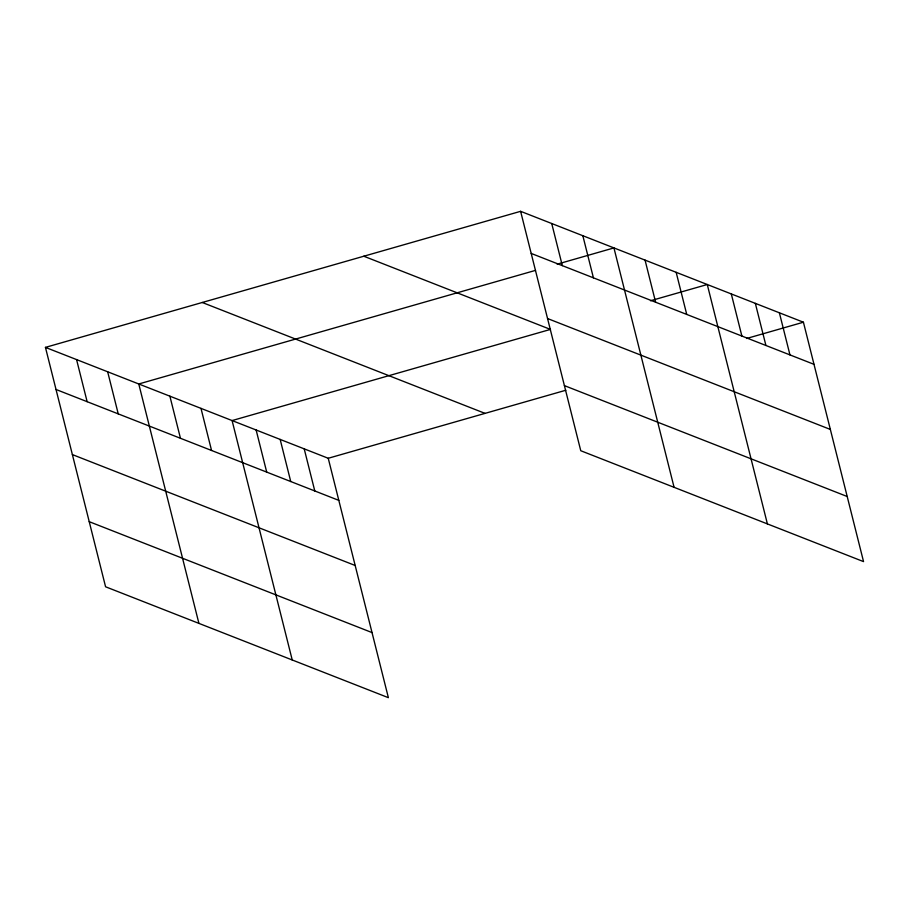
<?xml version="1.0" encoding="UTF-8"?>
<svg xmlns="http://www.w3.org/2000/svg" width="909" height="909" viewBox="0 0 909 909"><rect width="100%" height="100%" fill="white"/><g stroke="black" fill="none" stroke-linecap="round" stroke-linejoin="round"><path stroke-width="1.36" d="M45.45 347.386L328.24 458.272L388.382 697.68L105.58 586.782L45.45 347.386L520.618 211.32L803.42 322.218L863.55 561.614L580.76 450.728L520.618 211.32M535.537 270.371L138.77 383.973L198.912 623.381M557.172 264.178L613.939 247.918L674.08 487.315M650.492 300.765L707.27 284.517L767.401 523.914M328.24 458.272L565.83 390.245M746.641 338.478L803.42 322.218M531.197 253.429L813.987 364.327M547.548 318.536L830.349 429.434M363.816 256.224L550.456 329.41L232.09 420.572L292.232 659.979M564.398 385.621L847.199 496.507M202.252 302.481L485.054 413.379M56.028 389.484L338.818 500.382M72.379 454.591L355.18 565.489M89.23 521.675L372.02 632.573M779.377 312.787L789.955 354.896M755.345 303.367L765.912 345.465M731.302 293.937L741.88 336.046M676.16 272.314L686.738 314.423M645.049 260.11L655.628 302.22M582.839 235.715L593.418 277.824M551.729 223.523L562.307 265.621M304.208 448.853L314.787 490.951M280.165 439.422L290.744 481.531M256.133 430.002L266.712 472.101M200.991 408.368L211.558 450.478M169.881 396.176L180.459 438.286M107.66 371.781L118.238 413.879M76.561 359.578L87.139 401.687"/></g></svg>
